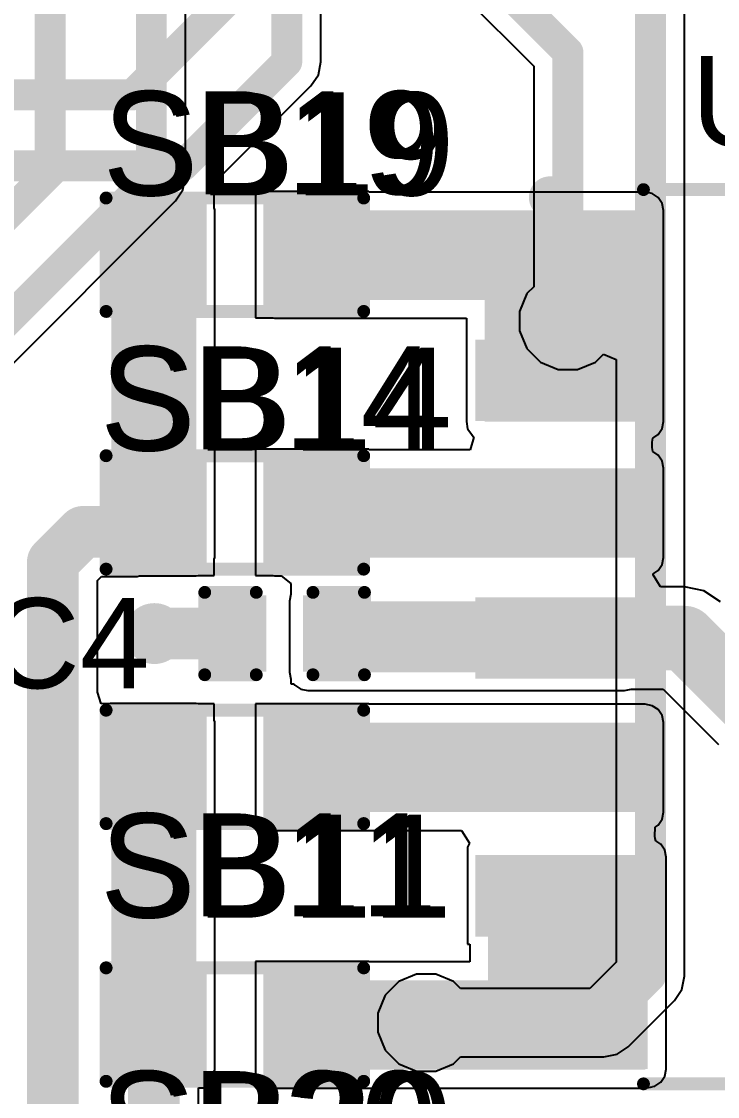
# Model space of a CAD drawing. Header units: millimetres. Extents: x 0.2 to 47.8, y 0.1 to 26.
# Drawn here: x 24.14 to 31.01, y 8.87 to 19.46 of the extents above; entities that cross this region are included whole.
import ezdxf

# ---------------------------------------------------------------- set-up
doc = ezdxf.new("R2010")
doc.units = ezdxf.units.MM
for name, color, linetype in [('BottomLayer', 5, 'Continuous'), ('TopLayer', 1, 'Continuous'), ('TopOverlay', 2, 'Continuous'), ('TopPaste', 8, 'Continuous'), ('TopSolder', 216, 'Continuous'), ('ViaHoleLayer', 16, 'Continuous')]:
    doc.layers.add(name, color=color, linetype=linetype)
doc.styles.add('Arial', font='', dxfattribs={"height": 0.2})
doc.styles.get('Arial').set_extended_font_data('Arial')

# ---------------------------------------------------------------- blocks, each defined once
blk = doc.blocks.new('S______B______3')
at = {"layer": 'TopLayer'}
for points in [[(-1.143, -0.445), (-1.143, 0.445), (-0.381, 0.445), (-0.381, -0.445)], [(0.381, -0.445), (0.381, 0.445), (1.143, 0.445), (1.143, -0.445)]]:
    blk.add_hatch(color=1, dxfattribs=at).paths.add_polyline_path(points)
at = {"layer": 'TopPaste'}
for points in [[(-1.143, -0.445), (-1.143, 0.445), (-0.381, 0.445), (-0.381, -0.445)], [(0.381, -0.445), (0.381, 0.445), (1.143, 0.445), (1.143, -0.445)]]:
    blk.add_hatch(color=8, dxfattribs=at).paths.add_polyline_path(points)
at = {"layer": 'TopSolder'}
for points in [[(-1.245, -0.546), (-1.245, 0.546), (-0.279, 0.546), (-0.279, -0.546)], [(0.279, -0.546), (0.279, 0.546), (1.245, 0.546), (1.245, -0.546)]]:
    blk.add_hatch(color=216, dxfattribs=at).paths.add_polyline_path(points)
at = {"layer": 'TopOverlay', "const_width": 0.127}
for points in [[(-1.27, 0.559), (1.27, 0.559)], [(-1.27, -0.559), (-1.27, 0.559)], [(1.27, -0.559), (1.27, 0.559)], [(-1.27, -0.559), (1.27, -0.559)]]:
    blk.add_lwpolyline(points, dxfattribs=at)
at = {"layer": 'TopOverlay', "const_width": 0.0635}
for points in [[(-1.302, 0.559, 1), (-1.238, 0.559, 1)], [(-1.302, 0.559, 1), (-1.238, 0.559, 1)], [(1.238, 0.559, 1), (1.302, 0.559, 1)], [(1.238, 0.559, 1), (1.302, 0.559, 1)], [(-1.302, -0.559, 1), (-1.238, -0.559, 1)], [(-1.302, -0.559, 1), (-1.238, -0.559, 1)], [(1.238, -0.559, 1), (1.302, -0.559, 1)], [(1.238, -0.559, 1), (1.302, -0.559, 1)]]:
    blk.add_lwpolyline(points, format="xyb", close=True, dxfattribs=at)
at = {"layer": 'TopOverlay'}
blk.add_text('SB20', height=1.016, dxfattribs=at).set_placement((-1.33, -1.474))
blk = doc.blocks.new('S______B______4')
at = {"layer": 'TopLayer'}
for points in [[(-1.143, -0.4445), (-1.143, 0.4445), (-0.381, 0.4445), (-0.381, -0.4445)], [(0.381, -0.4445), (0.381, 0.4445), (1.143, 0.4445), (1.143, -0.4445)]]:
    blk.add_hatch(color=1, dxfattribs=at).paths.add_polyline_path(points)
at = {"layer": 'TopPaste'}
for points in [[(-1.143, -0.4445), (-1.143, 0.4445), (-0.381, 0.4445), (-0.381, -0.4445)], [(0.381, -0.4445), (0.381, 0.4445), (1.143, 0.4445), (1.143, -0.4445)]]:
    blk.add_hatch(color=8, dxfattribs=at).paths.add_polyline_path(points)
at = {"layer": 'TopSolder'}
for points in [[(-1.2446, -0.5461), (-1.2446, 0.5461), (-0.2794, 0.5461), (-0.2794, -0.5461)], [(0.2794, -0.5461), (0.2794, 0.5461), (1.2446, 0.5461), (1.2446, -0.5461)]]:
    blk.add_hatch(color=216, dxfattribs=at).paths.add_polyline_path(points)
at = {"layer": 'TopOverlay', "const_width": 0.127}
for points in [[(-1.27, 0.5588), (1.27, 0.5588)], [(-1.27, -0.5588), (-1.27, 0.5588)], [(1.27, -0.5588), (1.27, 0.5588)], [(-1.27, -0.5588), (1.27, -0.5588)]]:
    blk.add_lwpolyline(points, dxfattribs=at)
at = {"layer": 'TopOverlay', "const_width": 0.0635}
for points in [[(-1.30175, 0.5588, 1), (-1.23825, 0.5588, 1)], [(-1.30175, 0.5588, 1), (-1.23825, 0.5588, 1)], [(1.23825, 0.5588, 1), (1.30175, 0.5588, 1)], [(1.23825, 0.5588, 1), (1.30175, 0.5588, 1)], [(-1.30175, -0.5588, 1), (-1.23825, -0.5588, 1)], [(-1.30175, -0.5588, 1), (-1.23825, -0.5588, 1)], [(1.23825, -0.5588, 1), (1.30175, -0.5588, 1)], [(1.23825, -0.5588, 1), (1.30175, -0.5588, 1)]]:
    blk.add_lwpolyline(points, format="xyb", close=True, dxfattribs=at)
at = {"layer": 'TopOverlay'}
blk.add_text('SB19', height=1.016, dxfattribs=at).set_placement((-1.304422, 0.595884))
blk = doc.blocks.new('S______B______9')
at = {"layer": 'TopLayer'}
for points in [[(-1.143, -0.4445), (-1.143, 0.4445), (-0.381, 0.4445), (-0.381, -0.4445)], [(0.381, -0.4445), (0.381, 0.4445), (1.143, 0.4445), (1.143, -0.4445)]]:
    blk.add_hatch(color=1, dxfattribs=at).paths.add_polyline_path(points)
at = {"layer": 'TopPaste'}
for points in [[(-1.143, -0.4445), (-1.143, 0.4445), (-0.381, 0.4445), (-0.381, -0.4445)], [(0.381, -0.4445), (0.381, 0.4445), (1.143, 0.4445), (1.143, -0.4445)]]:
    blk.add_hatch(color=8, dxfattribs=at).paths.add_polyline_path(points)
at = {"layer": 'TopSolder'}
for points in [[(-1.2446, -0.5461), (-1.2446, 0.5461), (-0.2794, 0.5461), (-0.2794, -0.5461)], [(0.2794, -0.5461), (0.2794, 0.5461), (1.2446, 0.5461), (1.2446, -0.5461)]]:
    blk.add_hatch(color=216, dxfattribs=at).paths.add_polyline_path(points)
at = {"layer": 'TopOverlay', "const_width": 0.127}
for points in [[(-1.27, -0.5588), (-1.27, 0.5588)], [(-1.27, 0.5588), (1.27, 0.5588)], [(1.27, -0.5588), (1.27, 0.5588)], [(-1.27, -0.5588), (1.27, -0.5588)]]:
    blk.add_lwpolyline(points, dxfattribs=at)
at = {"layer": 'TopOverlay', "const_width": 0.0635}
for points in [[(-1.30175, 0.5588, 1), (-1.23825, 0.5588, 1)], [(-1.30175, 0.5588, 1), (-1.23825, 0.5588, 1)], [(1.23825, 0.5588, 1), (1.30175, 0.5588, 1)], [(1.23825, 0.5588, 1), (1.30175, 0.5588, 1)], [(-1.30175, -0.5588, 1), (-1.23825, -0.5588, 1)], [(-1.30175, -0.5588, 1), (-1.23825, -0.5588, 1)], [(1.23825, -0.5588, 1), (1.30175, -0.5588, 1)], [(1.23825, -0.5588, 1), (1.30175, -0.5588, 1)]]:
    blk.add_lwpolyline(points, format="xyb", close=True, dxfattribs=at)
at = {"layer": 'TopOverlay'}
blk.add_text('SB14', height=1.016, dxfattribs=at).set_placement((-1.329822, 0.621284))
blk = doc.blocks.new('S______B______12')
at = {"layer": 'TopLayer'}
for points in [[(-1.143, -0.445), (-1.143, 0.445), (-0.381, 0.445), (-0.381, -0.445)], [(0.381, -0.445), (0.381, 0.445), (1.143, 0.445), (1.143, -0.445)]]:
    blk.add_hatch(color=1, dxfattribs=at).paths.add_polyline_path(points)
at = {"layer": 'TopPaste'}
for points in [[(-1.143, -0.445), (-1.143, 0.445), (-0.381, 0.445), (-0.381, -0.445)], [(0.381, -0.445), (0.381, 0.445), (1.143, 0.445), (1.143, -0.445)]]:
    blk.add_hatch(color=8, dxfattribs=at).paths.add_polyline_path(points)
at = {"layer": 'TopSolder'}
for points in [[(-1.245, -0.546), (-1.245, 0.546), (-0.279, 0.546), (-0.279, -0.546)], [(0.279, -0.546), (0.279, 0.546), (1.245, 0.546), (1.245, -0.546)]]:
    blk.add_hatch(color=216, dxfattribs=at).paths.add_polyline_path(points)
at = {"layer": 'TopOverlay', "const_width": 0.127}
for points in [[(-1.27, 0.559), (1.27, 0.559)], [(-1.27, -0.559), (-1.27, 0.559)], [(1.27, -0.559), (1.27, 0.559)], [(-1.27, -0.559), (1.27, -0.559)]]:
    blk.add_lwpolyline(points, dxfattribs=at)
at = {"layer": 'TopOverlay', "const_width": 0.0635}
for points in [[(-1.302, 0.559, 1), (-1.238, 0.559, 1)], [(-1.302, 0.559, 1), (-1.238, 0.559, 1)], [(1.238, 0.559, 1), (1.302, 0.559, 1)], [(1.238, 0.559, 1), (1.302, 0.559, 1)], [(-1.302, -0.559, 1), (-1.238, -0.559, 1)], [(-1.302, -0.559, 1), (-1.238, -0.559, 1)], [(1.238, -0.559, 1), (1.302, -0.559, 1)], [(1.238, -0.559, 1), (1.302, -0.559, 1)]]:
    blk.add_lwpolyline(points, format="xyb", close=True, dxfattribs=at)
at = {"layer": 'TopOverlay'}
blk.add_text('SB11', height=1.016, dxfattribs=at).set_placement((-1.33, -1.474))
blk = doc.blocks.new('C___0402_35')
at = {"layer": 'TopLayer'}
for points in [[(-0.699, -0.318), (-0.699, 0.318), (-0.241, 0.318), (-0.241, -0.318)], [(0.241, -0.318), (0.241, 0.318), (0.699, 0.318), (0.699, -0.318)]]:
    blk.add_hatch(color=1, dxfattribs=at).paths.add_polyline_path(points)
at = {"layer": 'TopPaste'}
for points in [[(-0.699, -0.318), (-0.699, 0.318), (-0.241, 0.318), (-0.241, -0.318)], [(0.241, -0.318), (0.241, 0.318), (0.699, 0.318), (0.699, -0.318)]]:
    blk.add_hatch(color=8, dxfattribs=at).paths.add_polyline_path(points)
at = {"layer": 'TopSolder'}
for points in [[(-0.758, -0.377), (-0.758, 0.377), (-0.181, 0.377), (-0.181, -0.377)], [(0.181, -0.377), (0.181, 0.377), (0.758, 0.377), (0.758, -0.377)]]:
    blk.add_hatch(color=216, dxfattribs=at).paths.add_polyline_path(points)
at = {"layer": 'TopOverlay', "const_width": 0.127}
for points in [[(-0.279, 0.406), (-0.787, 0.406)], [(-0.787, 0.406), (-0.787, -0.406)], [(0.787, 0.406), (0.279, 0.406)], [(0.787, 0.406), (0.787, -0.406)], [(-0.279, -0.406), (-0.787, -0.406)], [(0.787, -0.406), (0.279, -0.406)]]:
    blk.add_lwpolyline(points, dxfattribs=at)
at = {"layer": 'TopOverlay', "const_width": 0.0635}
for points in [[(-0.819, 0.406, 1), (-0.756, 0.406, 1)], [(-0.819, 0.406, 1), (-0.756, 0.406, 1)], [(-0.311, 0.406, 1), (-0.248, 0.406, 1)], [(0.248, 0.406, 1), (0.311, 0.406, 1)], [(0.756, 0.406, 1), (0.819, 0.406, 1)], [(0.756, 0.406, 1), (0.819, 0.406, 1)], [(-0.819, -0.406, 1), (-0.756, -0.406, 1)], [(-0.819, -0.406, 1), (-0.756, -0.406, 1)], [(-0.311, -0.406, 1), (-0.248, -0.406, 1)], [(0.248, -0.406, 1), (0.311, -0.406, 1)], [(0.756, -0.406, 1), (0.819, -0.406, 1)], [(0.756, -0.406, 1), (0.819, -0.406, 1)]]:
    blk.add_lwpolyline(points, format="xyb", close=True, dxfattribs=at)
blk = doc.blocks.new('SO_14_46')
at = {"layer": 'TopLayer'}
for points in [[(-3.36, 4.11), (-1.99, 4.11), (-1.99, 3.51), (-3.36, 3.51)], [(1.99, 4.11), (3.36, 4.11), (3.36, 3.51), (1.99, 3.51)], [(-3.36, 2.84), (-1.99, 2.84), (-1.99, 2.24), (-3.36, 2.24)], [(1.99, 2.84), (3.36, 2.84), (3.36, 2.24), (1.99, 2.24)], [(-3.36, 1.57), (-1.99, 1.57), (-1.99, 0.97), (-3.36, 0.97)], [(1.99, 1.57), (3.36, 1.57), (3.36, 0.97), (1.99, 0.97)], [(-3.36, 0.3), (-1.99, 0.3), (-1.99, -0.3), (-3.36, -0.3)], [(1.99, 0.3), (3.36, 0.3), (3.36, -0.3), (1.99, -0.3)], [(-3.36, -0.97), (-1.99, -0.97), (-1.99, -1.57), (-3.36, -1.57)], [(1.99, -0.97), (3.36, -0.97), (3.36, -1.57), (1.99, -1.57)], [(-3.36, -2.24), (-1.99, -2.24), (-1.99, -2.84), (-3.36, -2.84)], [(1.99, -2.24), (3.36, -2.24), (3.36, -2.84), (1.99, -2.84)], [(-3.36, -3.51), (-1.99, -3.51), (-1.99, -4.11), (-3.36, -4.11)], [(1.99, -3.51), (3.36, -3.51), (3.36, -4.11), (1.99, -4.11)]]:
    blk.add_hatch(color=1, dxfattribs=at).paths.add_polyline_path(points)
at = {"layer": 'TopPaste'}
for points in [[(-3.36, 4.11), (-1.99, 4.11), (-1.99, 3.51), (-3.36, 3.51)], [(1.99, 4.11), (3.36, 4.11), (3.36, 3.51), (1.99, 3.51)], [(-3.36, 2.84), (-1.99, 2.84), (-1.99, 2.24), (-3.36, 2.24)], [(1.99, 2.84), (3.36, 2.84), (3.36, 2.24), (1.99, 2.24)], [(-3.36, 1.57), (-1.99, 1.57), (-1.99, 0.97), (-3.36, 0.97)], [(1.99, 1.57), (3.36, 1.57), (3.36, 0.97), (1.99, 0.97)], [(-3.36, 0.3), (-1.99, 0.3), (-1.99, -0.3), (-3.36, -0.3)], [(1.99, 0.3), (3.36, 0.3), (3.36, -0.3), (1.99, -0.3)], [(-3.36, -0.97), (-1.99, -0.97), (-1.99, -1.57), (-3.36, -1.57)], [(1.99, -0.97), (3.36, -0.97), (3.36, -1.57), (1.99, -1.57)], [(-3.36, -2.24), (-1.99, -2.24), (-1.99, -2.84), (-3.36, -2.84)], [(1.99, -2.24), (3.36, -2.24), (3.36, -2.84), (1.99, -2.84)], [(-3.36, -3.51), (-1.99, -3.51), (-1.99, -4.11), (-3.36, -4.11)], [(1.99, -3.51), (3.36, -3.51), (3.36, -4.11), (1.99, -4.11)]]:
    blk.add_hatch(color=8, dxfattribs=at).paths.add_polyline_path(points)
at = {"layer": 'TopSolder'}
for points in [[(-3.462, 4.212), (-1.888, 4.212), (-1.888, 3.408), (-3.462, 3.408)], [(1.888, 4.212), (3.462, 4.212), (3.462, 3.408), (1.888, 3.408)], [(-3.462, 2.942), (-1.888, 2.942), (-1.888, 2.138), (-3.462, 2.138)], [(1.888, 2.942), (3.462, 2.942), (3.462, 2.138), (1.888, 2.138)], [(-3.462, 1.672), (-1.888, 1.672), (-1.888, 0.868), (-3.462, 0.868)], [(1.888, 1.672), (3.462, 1.672), (3.462, 0.868), (1.888, 0.868)], [(-3.462, 0.402), (-1.888, 0.402), (-1.888, -0.402), (-3.462, -0.402)], [(1.888, 0.402), (3.462, 0.402), (3.462, -0.402), (1.888, -0.402)], [(-3.462, -0.868), (-1.888, -0.868), (-1.888, -1.672), (-3.462, -1.672)], [(1.888, -0.868), (3.462, -0.868), (3.462, -1.672), (1.888, -1.672)], [(-3.462, -2.138), (-1.888, -2.138), (-1.888, -2.942), (-3.462, -2.942)], [(1.888, -2.138), (3.462, -2.138), (3.462, -2.942), (1.888, -2.942)], [(-3.462, -3.408), (-1.888, -3.408), (-1.888, -4.212), (-3.462, -4.212)], [(1.888, -3.408), (3.462, -3.408), (3.462, -4.212), (1.888, -4.212)]]:
    blk.add_hatch(color=216, dxfattribs=at).paths.add_polyline_path(points)
at = {"layer": 'TopOverlay'}
for points, const_width in [([(-2.645, 4.343, 1), (-2.806, 4.343, 1)], 0.254), ([(-2.87, 4.343, 1), (-2.743, 4.343, 1)], 0.127), ([(-2.709, 4.343, 1), (-2.582, 4.343, 1)], 0.127), ([(-1.835, 4.42, 1), (-1.772, 4.42, 1)], 0.0635), ([(1.772, 4.42, 1), (1.835, 4.42, 1)], 0.0635), ([(-1.835, -4.394, 1), (-1.772, -4.394, 1)], 0.0635), ([(1.772, -4.394, 1), (1.835, -4.394, 1)], 0.0635)]:
    blk.add_lwpolyline(points, format="xyb", close=True, dxfattribs=dict(at, const_width=const_width))
at = {"layer": 'TopOverlay', "const_width": 0.127}
for points in [[(-1.803, 4.42), (1.803, 4.42)], [(-1.803, -4.394), (1.803, -4.394)]]:
    blk.add_lwpolyline(points, dxfattribs=at)

msp = doc.modelspace()

# ---------------------------------------------------------------- hatches: boundary and pattern name
at = {"layer": 'BottomLayer'}
h = msp.add_hatch(color=5, dxfattribs=at)
edge = h.paths.add_edge_path()
edge.add_arc((29.531, 16.51), 0.3, 0, 360)
h = msp.add_hatch(color=5, dxfattribs=at)
edge = h.paths.add_edge_path()
edge.add_arc((25.453, 13.43), 0.3, 0, 360)
h = msp.add_hatch(color=5, dxfattribs=at)
edge = h.paths.add_edge_path()
edge.add_arc((28.134, 9.595), 0.3, 0, 360)
at = {"layer": 'TopLayer'}
for points in [[(25.028, 14.179), (25.866, 14.179), (25.866, 17.608), (25.028, 17.608)], [(26.638, 16.719), (30.293, 16.719), (30.293, 17.6), (26.638, 17.6)], [(30.293, 17.501), (28.71, 17.501), (28.71, 15.519), (30.293, 15.519)], [(26.638, 14.179), (30.293, 14.179), (30.293, 15.06), (26.638, 15.06)], [(26.965, 13.049), (30.089, 13.049), (30.089, 13.748), (26.965, 13.748)], [(25.028, 9.131), (25.866, 9.131), (25.866, 12.56), (25.028, 12.56)], [(26.638, 11.671), (30.293, 11.671), (30.293, 12.552), (26.638, 12.552)], [(30.318, 11.227), (28.743, 11.227), (28.743, 9.138), (30.318, 9.138)], [(26.638, 9.131), (30.293, 9.131), (30.293, 10.012), (26.638, 10.012)]]:
    msp.add_hatch(color=1, dxfattribs=at).paths.add_polyline_path(points)
h = msp.add_hatch(color=1, dxfattribs=at)
edge = h.paths.add_edge_path()
edge.add_arc((29.531, 16.51), 0.3, 0, 360)
h = msp.add_hatch(color=1, dxfattribs=at)
edge = h.paths.add_edge_path()
edge.add_arc((25.453, 13.43), 0.3, 0, 360)
h = msp.add_hatch(color=1, dxfattribs=at)
edge = h.paths.add_edge_path()
edge.add_arc((28.134, 9.595), 0.3, 0, 360)
at = {"layer": 'ViaHoleLayer'}
h = msp.add_hatch(color=16, dxfattribs=at)
edge = h.paths.add_edge_path()
edge.add_arc((29.531, 16.51), 0.15, 0, 360)
h = msp.add_hatch(color=16, dxfattribs=at)
edge = h.paths.add_edge_path()
edge.add_arc((25.453, 13.43), 0.15, 0, 360)
h = msp.add_hatch(color=16, dxfattribs=at)
edge = h.paths.add_edge_path()
edge.add_arc((28.134, 9.595), 0.15, 0, 360)

# ---------------------------------------------------------------- linework, layer by layer
at = {"layer": 'BottomLayer'}
for p, q in [((27.704, 20.51), (29.194, 19.021)), ((25.759, 17.933), (25.759, 19.695)), ((30.68, 10.052), (30.68, 19.628)), ((29.194, 19.021), (29.194, 16.849)), ((25.734, 17.804), (25.759, 17.933)), ((25.759, 17.933), (25.759, 17.933)), ((25.661, 17.694), (25.734, 17.804)), ((20.215, 12.249), (25.661, 17.694)), ((29.194, 16.849), (29.126, 16.781)), ((29.126, 16.781), (29.053, 16.605)), ((29.053, 16.605), (29.053, 16.415)), ((29.053, 16.415), (29.126, 16.239)), ((29.126, 16.239), (29.26, 16.105)), ((29.801, 16.105), (29.88, 16.183)), ((29.88, 16.183), (30.007, 16.131)), ((30.007, 16.131), (30.007, 10.191)), ((29.26, 16.105), (29.436, 16.032)), ((29.436, 16.032), (29.626, 16.032)), ((29.626, 16.032), (29.801, 16.105)), ((30.007, 10.191), (29.747, 9.931)), ((28.039, 10.073), (27.863, 10)), ((28.229, 10.073), (28.039, 10.073)), ((28.404, 10), (28.229, 10.073)), ((27.863, 10), (27.729, 9.865)), ((28.473, 9.931), (28.404, 10)), ((30.655, 9.923), (30.68, 10.052)), ((27.729, 9.865), (27.656, 9.69)), ((29.747, 9.931), (28.473, 9.931)), ((30.582, 9.814), (30.655, 9.923)), ((30.124, 9.357), (30.582, 9.814)), ((27.656, 9.69), (27.656, 9.5)), ((27.656, 9.5), (27.729, 9.324)), ((27.729, 9.324), (27.863, 9.19)), ((30.015, 9.284), (30.124, 9.357)), ((28.404, 9.19), (28.473, 9.258)), ((28.473, 9.258), (29.886, 9.258)), ((29.886, 9.258), (30.015, 9.284)), ((27.863, 9.19), (28.039, 9.117)), ((28.039, 9.117), (28.229, 9.117)), ((28.229, 9.117), (28.404, 9.19))]:
    msp.add_line(p, q, dxfattribs=at)
at = {"layer": 'BottomLayer', "const_width": 0.305}
for points in [[(27.844, 20.847), (29.531, 19.16)], [(24.425, 17.977), (24.425, 20.034)], [(25.423, 17.933), (25.423, 20.034)], [(30.344, 10.052), (30.344, 19.628)], [(29.531, 16.51), (29.531, 19.16)], [(22.933, 16.485), (24.425, 17.977)], [(19.879, 12.389), (25.423, 17.933)], [(29.886, 9.595), (30.344, 10.052)], [(28.134, 9.595), (29.886, 9.595)]]:
    msp.add_lwpolyline(points, dxfattribs=at)
at = {"layer": 'BottomLayer', "const_width": 0.152}
for points in [[(29.455, 19.16, 1), (29.607, 19.16, 1)], [(29.455, 19.16, 1), (29.607, 19.16, 1)], [(24.349, 17.977, 1), (24.502, 17.977, 1)], [(24.349, 17.977, 1), (24.502, 17.977, 1)], [(25.346, 17.933, 1), (25.499, 17.933, 1)], [(25.346, 17.933, 1), (25.499, 17.933, 1)], [(29.455, 16.51, 1), (29.607, 16.51, 1)], [(30.267, 10.052, 1), (30.42, 10.052, 1)], [(30.267, 10.052, 1), (30.42, 10.052, 1)], [(28.058, 9.595, 1), (28.21, 9.595, 1)], [(29.81, 9.595, 1), (29.963, 9.595, 1)], [(29.81, 9.595, 1), (29.963, 9.595, 1)]]:
    msp.add_lwpolyline(points, format="xyb", close=True, dxfattribs=at)
at = {"layer": 'TopLayer'}
for p, q in [((27.095, 19.065), (27.095, 22.719)), ((27.07, 18.936), (27.095, 19.065)), ((26.997, 18.827), (27.07, 18.936)), ((26.071, 17.902), (26.997, 18.827)), ((26.044, 17.786), (26.071, 17.902)), ((26.044, 17.626), (26.044, 17.786)), ((26.044, 17.786), (26.044, 17.786)), ((26.044, 17.786), (26.044, 17.786)), ((26.044, 17.786), (26.044, 17.786)), ((27.568, 17.786), (26.45, 17.786)), ((26.45, 17.786), (26.45, 16.542)), ((27.568, 17.781), (27.568, 17.786)), ((30.293, 17.781), (27.568, 17.781)), ((30.362, 17.767), (30.293, 17.781)), ((30.421, 17.728), (30.362, 17.767)), ((30.46, 17.669), (30.421, 17.728)), ((26.048, 17.608), (26.044, 17.626)), ((26.048, 17.177), (26.048, 17.608)), ((30.474, 17.6), (30.46, 17.669)), ((30.474, 15.519), (30.474, 17.6)), ((26.05, 17.164), (26.048, 17.177)), ((26.048, 17.088), (26.05, 17.1)), ((26.048, 14.179), (26.048, 17.088)), ((26.05, 17.1), (26.05, 17.164)), ((26.45, 16.542), (26.621, 16.542)), ((26.621, 16.542), (26.638, 16.538)), ((26.638, 16.538), (28.529, 16.538)), ((28.529, 16.538), (28.529, 15.519)), ((28.529, 15.519), (28.541, 15.448)), ((30.46, 15.45), (30.474, 15.519)), ((28.541, 15.448), (28.582, 15.391)), ((28.602, 15.365), (28.567, 15.241)), ((28.582, 15.391), (28.584, 15.39)), ((28.584, 15.39), (28.602, 15.365)), ((30.368, 15.356), (30.421, 15.391)), ((30.421, 15.391), (30.46, 15.45)), ((30.362, 15.317), (30.368, 15.356)), ((30.362, 15.263), (30.362, 15.317)), ((30.368, 15.224), (30.362, 15.263)), ((27.568, 15.246), (26.45, 15.246)), ((26.45, 15.246), (26.45, 14.002)), ((27.568, 15.241), (27.568, 15.246)), ((28.567, 15.241), (27.568, 15.241)), ((30.421, 15.188), (30.368, 15.224)), ((30.46, 15.129), (30.421, 15.188)), ((30.474, 15.06), (30.46, 15.129)), ((30.474, 14.179), (30.474, 15.06)), ((26.044, 14.162), (26.048, 14.179)), ((26.044, 14.002), (26.044, 14.162)), ((30.421, 14.051), (30.46, 14.11)), ((30.46, 14.11), (30.474, 14.179)), ((24.891, 13.954), (24.931, 13.993)), ((24.931, 13.993), (25.282, 13.993)), ((25.282, 13.993), (25.307, 13.998)), ((25.307, 13.998), (25.866, 13.998)), ((25.866, 13.998), (25.884, 14.002)), ((25.884, 14.002), (26.044, 14.002)), ((26.45, 14.002), (26.621, 14.002)), ((26.621, 14.002), (26.638, 13.998)), ((26.638, 13.998), (26.703, 13.998)), ((26.703, 13.998), (26.8, 13.925)), ((30.37, 14.009), (30.371, 14.018)), ((30.445, 13.891), (30.37, 14.009)), ((30.371, 14.018), (30.421, 14.051)), ((24.891, 12.852), (24.891, 13.954)), ((26.8, 13.925), (26.8, 13.821)), ((30.679, 13.891), (30.445, 13.891)), ((30.872, 13.852), (30.679, 13.891)), ((26.798, 13.817), (26.784, 13.748)), ((26.8, 13.821), (26.798, 13.817)), ((31.036, 13.743), (30.872, 13.852)), ((26.784, 13.748), (26.784, 13.049)), ((26.784, 13.049), (26.798, 12.98)), ((26.798, 12.98), (26.8, 12.976)), ((26.8, 12.976), (26.8, 12.935)), ((26.8, 12.935), (26.828, 12.935)), ((26.828, 12.935), (26.837, 12.921)), ((24.929, 12.739), (24.891, 12.852)), ((26.837, 12.921), (26.896, 12.882)), ((26.896, 12.882), (26.965, 12.868)), ((26.965, 12.868), (30.089, 12.868)), ((30.089, 12.868), (30.154, 12.881)), ((30.154, 12.881), (30.469, 12.881)), ((30.469, 12.881), (31.015, 12.335)), ((25.018, 12.74), (24.929, 12.739)), ((25.028, 12.742), (25.018, 12.74)), ((25.866, 12.742), (25.028, 12.742)), ((25.884, 12.738), (25.866, 12.742)), ((26.044, 12.738), (25.884, 12.738)), ((26.044, 12.578), (26.044, 12.738)), ((27.568, 12.738), (26.45, 12.738)), ((26.45, 12.738), (26.45, 11.494)), ((27.568, 12.733), (27.568, 12.738)), ((30.293, 12.733), (27.568, 12.733)), ((30.362, 12.719), (30.293, 12.733)), ((30.421, 12.68), (30.362, 12.719)), ((30.46, 12.621), (30.421, 12.68)), ((30.474, 12.552), (30.46, 12.621)), ((26.048, 12.56), (26.044, 12.578)), ((26.048, 9.131), (26.048, 12.56)), ((30.474, 11.671), (30.474, 12.552)), ((30.46, 11.602), (30.474, 11.671)), ((30.421, 11.543), (30.46, 11.602)), ((26.45, 11.494), (26.621, 11.494)), ((26.621, 11.494), (26.638, 11.49)), ((26.638, 11.49), (28.481, 11.49)), ((28.481, 11.49), (28.56, 11.363)), ((30.389, 11.434), (30.391, 11.523)), ((30.391, 11.523), (30.421, 11.543)), ((28.56, 11.363), (28.541, 11.324)), ((30.391, 11.411), (30.389, 11.434)), ((30.399, 11.387), (30.391, 11.411)), ((30.446, 11.355), (30.399, 11.387)), ((30.486, 11.296), (30.446, 11.355)), ((28.541, 11.324), (28.541, 11.324)), ((28.541, 11.324), (28.541, 10.368)), ((30.499, 11.227), (30.486, 11.296)), ((30.499, 9.138), (30.499, 11.227)), ((28.541, 10.368), (28.562, 10.368)), ((28.562, 10.368), (28.562, 10.193)), ((27.568, 10.198), (26.45, 10.198)), ((26.45, 10.198), (26.45, 8.954)), ((27.568, 10.193), (27.568, 10.198)), ((28.562, 10.193), (27.568, 10.193)), ((26.044, 9.114), (26.048, 9.131)), ((26.044, 8.954), (26.044, 9.114)), ((30.486, 9.068), (30.499, 9.138)), ((30.388, 8.97), (30.446, 9.009)), ((30.446, 9.009), (30.486, 9.068)), ((25.887, 8.4), (25.887, 8.954)), ((25.887, 8.954), (26.044, 8.954)), ((26.45, 8.954), (26.621, 8.954)), ((26.621, 8.954), (26.638, 8.95)), ((26.638, 8.95), (30.293, 8.95)), ((30.293, 8.95), (30.362, 8.964)), ((30.362, 8.964), (30.365, 8.966)), ((30.365, 8.966), (30.388, 8.97))]:
    msp.add_line(p, q, dxfattribs=at)
for points, const_width in [([(26.758, 19.065), (26.758, 22.719)], 0.305), ([(25.238, 18.739), (26.258, 19.759)], 0.305), ([(25.733, 18.04), (26.758, 19.065)], 0.305), ([(17.307, 18.739), (25.238, 18.739)], 0.305), ([(17.472, 18.04), (25.733, 18.04)], 0.305), ([(25.739, 17.1), (25.739, 17.164)], 0.254), ([(27.263, 17.164), (27.295, 17.196)], 0.254), ([(25.282, 14.433), (25.453, 14.605)], 0.508), ([(25.422, 14.56), (25.485, 14.624)], 0.508), ([(25.453, 14.605), (25.453, 14.656)], 0.508), ([(25.453, 14.656), (25.485, 14.624)], 0.508), ([(25.422, 14.497), (25.422, 14.56)], 0.508), ([(24.451, 14.136), (24.748, 14.433)], 0.508), ([(24.748, 14.433), (25.282, 14.433)], 0.508), ([(24.451, 7.969), (24.451, 14.136)], 0.508), ([(25.453, 13.43), (26.241, 13.43)], 0.508), ([(29.404, 13.386), (30.679, 13.386)], 0.635), ([(30.679, 13.386), (31.52, 12.544)], 0.635), ([(26.232, 13.395), (26.267, 13.43)], 0.254), ([(25.447, 9.512), (25.447, 10.846)], 0.508), ([(25.447, 8.217), (25.447, 9.512)], 0.508), ([(25.485, 9.512), (25.485, 9.576)], 0.508)]:
    msp.add_lwpolyline(points, dxfattribs=dict(at, const_width=const_width))
for points, const_width in [([(26.682, 19.065, 1), (26.835, 19.065, 1)], 0.152), ([(26.682, 19.065, 1), (26.835, 19.065, 1)], 0.152), ([(25.162, 18.739, 1), (25.315, 18.739, 1)], 0.152), ([(25.162, 18.739, 1), (25.315, 18.739, 1)], 0.152), ([(25.657, 18.04, 1), (25.809, 18.04, 1)], 0.152), ([(25.657, 18.04, 1), (25.809, 18.04, 1)], 0.152), ([(25.676, 17.164, 1), (25.803, 17.164, 1)], 0.127), ([(27.2, 17.164, 1), (27.327, 17.164, 1)], 0.127), ([(27.232, 17.196, 1), (27.359, 17.196, 1)], 0.127), ([(25.676, 17.1, 1), (25.803, 17.1, 1)], 0.127), ([(25.326, 14.656, 1), (25.58, 14.656, 1)], 0.254), ([(25.326, 14.656, 1), (25.58, 14.656, 1)], 0.254), ([(25.326, 14.605, 1), (25.58, 14.605, 1)], 0.254), ([(25.326, 14.605, 1), (25.58, 14.605, 1)], 0.254), ([(25.358, 14.624, 1), (25.612, 14.624, 1)], 0.254), ([(25.358, 14.624, 1), (25.612, 14.624, 1)], 0.254), ([(25.295, 14.56, 1), (25.549, 14.56, 1)], 0.254), ([(25.295, 14.56, 1), (25.549, 14.56, 1)], 0.254), ([(25.295, 14.497, 1), (25.549, 14.497, 1)], 0.254), ([(24.621, 14.433, 1), (24.875, 14.433, 1)], 0.254), ([(24.621, 14.433, 1), (24.875, 14.433, 1)], 0.254), ([(25.155, 14.433, 1), (25.409, 14.433, 1)], 0.254), ([(25.155, 14.433, 1), (25.409, 14.433, 1)], 0.254), ([(24.324, 14.136, 1), (24.578, 14.136, 1)], 0.254), ([(24.324, 14.136, 1), (24.578, 14.136, 1)], 0.254), ([(25.326, 13.43, 1), (25.58, 13.43, 1)], 0.254), ([(26.114, 13.43, 1), (26.368, 13.43, 1)], 0.254), ([(29.245, 13.386, 1), (29.563, 13.386, 1)], 0.318), ([(30.52, 13.386, 1), (30.837, 13.386, 1)], 0.318), ([(30.52, 13.386, 1), (30.837, 13.386, 1)], 0.318), ([(26.168, 13.395, 1), (26.295, 13.395, 1)], 0.127), ([(26.203, 13.43, 1), (26.33, 13.43, 1)], 0.127), ([(25.32, 10.846, 1), (25.574, 10.846, 1)], 0.254), ([(25.32, 9.512, 1), (25.574, 9.512, 1)], 0.254), ([(25.32, 9.512, 1), (25.574, 9.512, 1)], 0.254), ([(25.358, 9.576, 1), (25.612, 9.576, 1)], 0.254), ([(25.358, 9.512, 1), (25.612, 9.512, 1)], 0.254)]:
    msp.add_lwpolyline(points, format="xyb", close=True, dxfattribs=dict(at, const_width=const_width))

# ---------------------------------------------------------------- block references
for name, p in [('S______B______4', (26.247, 17.164)), ('SO_14_46', (32.079, 13.386)), ('S______B______9', (26.247, 14.624)), ('S______B______12', (26.247, 12.116)), ('S______B______3', (26.247, 9.576))]:
    msp.add_blockref(name, p)
at = {"rotation": 180}
msp.add_blockref('C___0402_35', (26.737, 13.43), dxfattribs=at)

# ---------------------------------------------------------------- texts
at = {"layer": 'TopOverlay', "style": 'Arial'}
for s, height, p in [('U18', 0.889, (30.747, 18.234)), ('SB19', 1.016, (24.943, 17.748)), ('SB14', 1.016, (24.917, 15.233)), ('C4', 0.889, (23.821, 12.891)), ('SB11', 1.016, (24.917, 10.63)), ('SB20', 1.016, (24.917, 8.09))]:
    msp.add_text(s, height=height, dxfattribs=at).set_placement(p)

doc.saveas('drawing.dxf')
